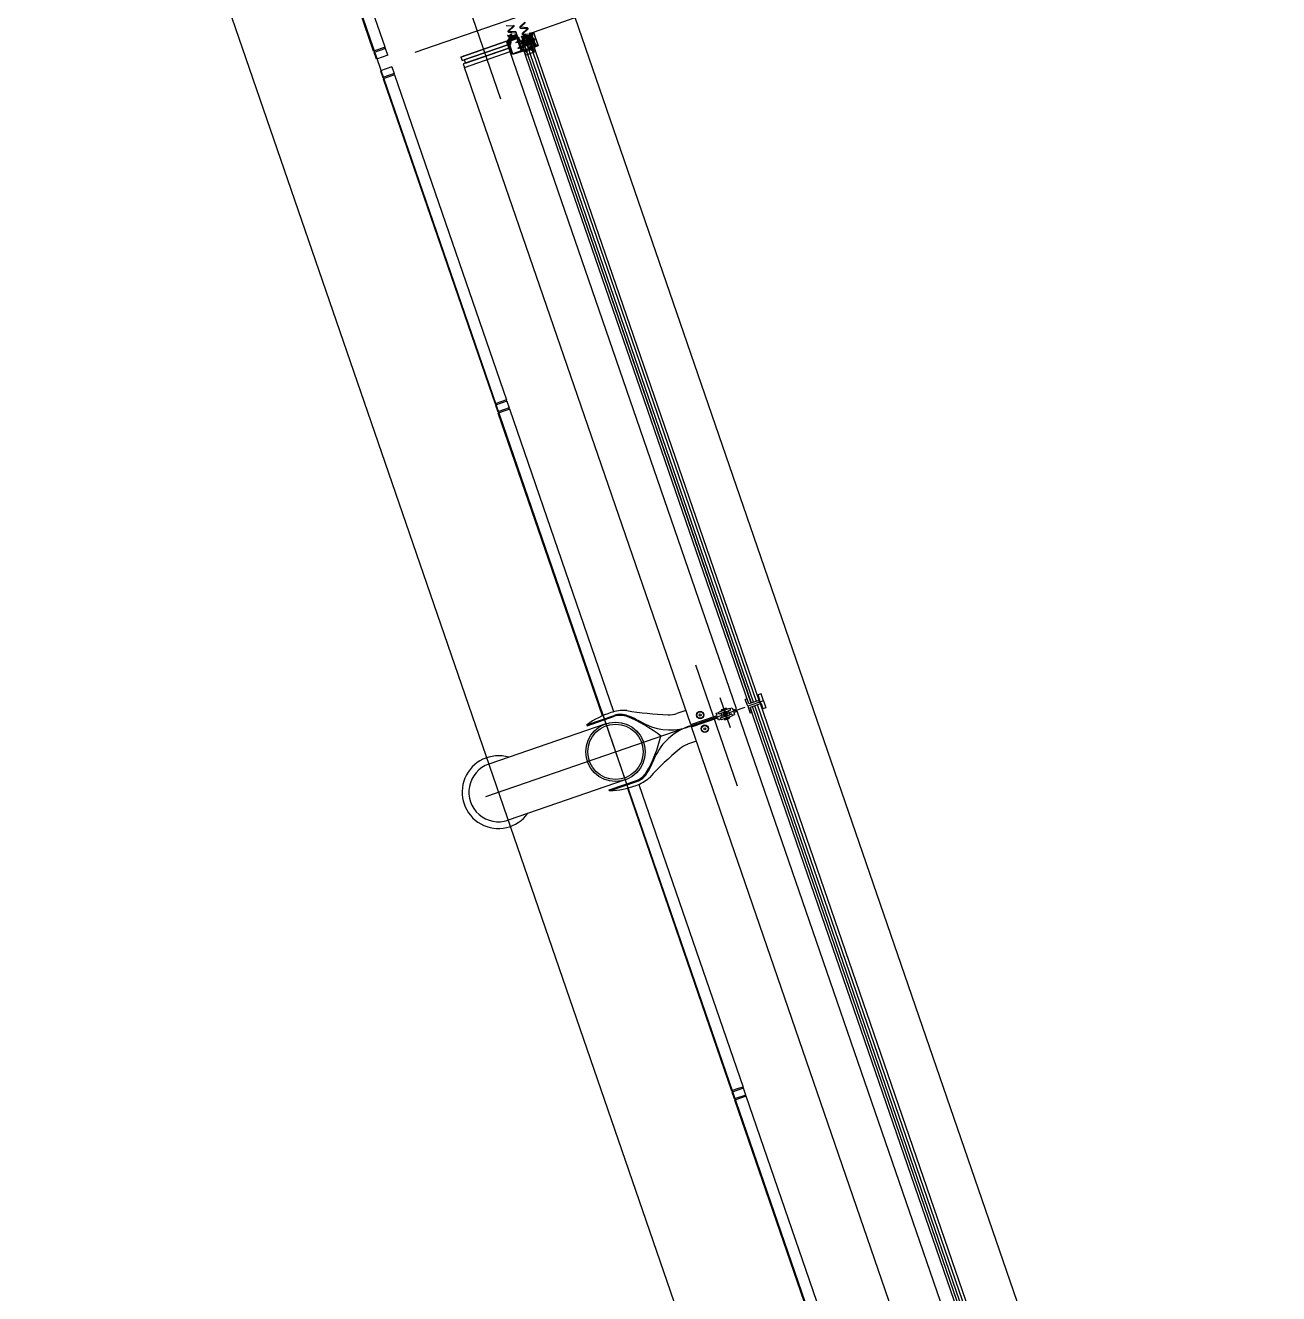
# Model space of a CAD drawing. Extents: x 809434 to 809707, y 818708 to 819364.
# Drawn here: x 809518.21 to 809523.38, y 819239.51 to 819244.74 of the extents above; entities that cross this region are included whole.
import ezdxf

# ---------------------------------------------------------------- set-up
doc = ezdxf.new("R2010")
doc.units = 0
for name, color, linetype in [('Default', 7, 'Continuous'), ('Level 2', 7, 'Continuous'), ('MAJ030__', 7, 'Continuous'), ('MAJ035__', 7, 'Continuous'), ('MAJ630__', 7, 'Continuous'), ('MAJ640__', 7, 'Continuous'), ('MAJ640__1', 7, 'Continuous'), ('MMH292_C', 7, 'Continuous'), ('MMH2941_', 7, 'Continuous'), ('MMH294_S', 7, 'Continuous')]:
    doc.layers.add(name, color=color, linetype=linetype)

# ---------------------------------------------------------------- blocks, each defined once
blk = doc.blocks.new('A$C53653C59_1')
at = {"layer": 'Default'}
for p, q in [((0.0101, 0.0085), (0.0128, 0.0128)), ((0.0101, 0.0059), (0.0101, 0.0084)), ((0.0128, 0.0011), (0.0102, 0.0058)), ((0.0114, 0.0082), (0.0131, 0.0108)), ((0.0114, 0.0082), (0.0114, 0.0061)), ((0.0131, 0.0031), (0.0114, 0.0061)), ((0.0129, 0.0128), (0.0129, 0.013)), ((0.0129, 0.0128), (0.0143, 0.0128)), ((0.0143, 0.0011), (0.0129, 0.0011)), ((0.0129, 0.0011), (0.0129, 0.001)), ((0.019, 0.0108), (0.0131, 0.0108)), ((0.0131, 0.0031), (0.019, 0.0031)), ((0.0144, 0.0127), (0.0144, 0.0122)), ((0.0144, 0.0017), (0.0144, 0.0012)), ((0.0145, 0.0121), (0.019, 0.0121)), ((0.019, 0.0018), (0.0145, 0.0018)), ((0.0179, 0.0071), (0.0179, 0.0081)), ((0.0179, 0.0058), (0.0179, 0.0067)), ((0.018, 0.0082), (0.019, 0.0082)), ((0.0203, 0.0071), (0.018, 0.007)), ((0.018, 0.0068), (0.0203, 0.0069)), ((0.019, 0.0057), (0.018, 0.0057)), ((0.0191, 0.0122), (0.0191, 0.0127)), ((0.0191, 0.0083), (0.0191, 0.0107)), ((0.0191, 0.0032), (0.0191, 0.0056)), ((0.0191, 0.0012), (0.0191, 0.0017)), ((0.0192, 0.0128), (0.0203, 0.0128)), ((0.0203, 0.0011), (0.0192, 0.0011)), ((0.0204, 0.0127), (0.0204, 0.0072)), ((0.0204, 0.0068), (0.0204, 0.0012))]:
    blk.add_line(p, q, dxfattribs=at)
for points in [[(0, 0), (0.001, 0.001), (0.0109, 0.001), (0.0081, 0.0059), (0.0081, 0.0085), (0.011, 0.013), (0.001, 0.013), (0, 0.014)], [(0.019, 0.0131), (0.019, 0.0121), (0.0144, 0.0121), (0.0144, 0.0131)], [(0.0191, 0.0008), (0.0191, 0.0018), (0.0144, 0.0018), (0.0144, 0.0008)]]:
    blk.add_lwpolyline(points, close=True, dxfattribs=at)
for centre, start, end in [((0.0102, 0.0084), 135.0442, 180.0442), ((0.0102, 0.0059), 180.0442, 225.0442), ((0.0129, 0.0127), 90.0442, 135.0442), ((0.0129, 0.0012), 225.0442, 270.0442), ((0.0143, 0.0127), 0.0442, 90.0442), ((0.0143, 0.0012), 270.0442, 0.0442), ((0.0145, 0.0122), 180.0442, 270.0442), ((0.0145, 0.0017), 90.0442, 180.0442), ((0.018, 0.0081), 90.0442, 180.0442), ((0.018, 0.0071), 180.0442, 270.0442), ((0.018, 0.0067), 90.0442, 180.0442), ((0.018, 0.0058), 180.0442, 270.0442), ((0.019, 0.0122), 270.0442, 0.0442), ((0.019, 0.0107), 0.0442, 90.0442), ((0.019, 0.0083), 270.0442, 0.0442), ((0.019, 0.0056), 0.0442, 90.0442), ((0.019, 0.0032), 270.0442, 0.0442), ((0.019, 0.0017), 0.0442, 90.0442), ((0.0192, 0.0127), 90.0442, 180.0442), ((0.0192, 0.0012), 180.0442, 270.0442), ((0.0203, 0.0127), 0.0442, 90.0442), ((0.0203, 0.0072), 270.0442, 0.0442), ((0.0203, 0.0068), 0.0442, 90.0442), ((0.0203, 0.0012), 270.0442, 0.0442)]:
    blk.add_arc(centre, 0.0001, start, end, dxfattribs=at)
blk = doc.blocks.new('M06MR19')
at = {"layer": 'Default'}
for p, q in [((-0.0092, 0), (0.024, 0)), ((0, 0.0025), (0.019, 0.0025)), ((0.0185, -0.003), (0.0185, 0.003)), ((0, -0.0025), (0.019, -0.0025))]:
    blk.add_line(p, q, dxfattribs=at)
for points in [[(-0.0042, 0.0008), (-0.0022, 0.0008), (-0.0022, -0.0007), (-0.0042, -0.0007)], [(-0.002, 0.006), (0, 0.006), (0, -0.006), (-0.002, -0.006)], [(0, -0.003), (0.0185, -0.003), (0.019, -0.0025), (0.019, 0.0025), (0.0185, 0.003), (0, 0.003)]]:
    blk.add_lwpolyline(points, dxfattribs=at)
for centre, radius, start, end in [((0.0078, 0), 0.012, 152.9643, 207.0357), ((-0.002, 0.005), 0.001, 90, 152.9643), ((-0.002, -0.005), 0.001, 207.0357, 270)]:
    blk.add_arc(centre, radius, start, end, dxfattribs=at)
blk = doc.blocks.new('N10TC16')
at = {"layer": 'Default'}
for p, q in [((-0.005, 0), (0.021, 0)), ((0.0035, 0.0025), (0.0043, -0.0025)), ((0.0055, 0.0025), (0.0063, -0.0025)), ((0.0075, 0.0025), (0.0083, -0.0025)), ((0.0095, 0.0025), (0.0103, -0.0025)), ((0.0115, 0.0025), (0.0123, -0.0025)), ((0.0135, 0.0025), (0.0143, -0.0025))]:
    blk.add_line(p, q, dxfattribs=at)
blk.add_lwpolyline([(0.003, 0.0017), (0, 0.0049), (0, -0.0049), (0.003, -0.0017)], close=True, dxfattribs=at)
for points in [[(0, 0.0008), (0.0014, 0.0008), (0.0014, -0.0008), (0, -0.0008)], [(0.003, -0.0017), (0.0138, -0.0017), (0.016, 0), (0.0138, 0.0017), (0.003, 0.0017)]]:
    blk.add_lwpolyline(points, dxfattribs=at)
blk = doc.blocks.new('M06MC_P')
at = {"layer": 'Default'}
for p, q in [((-0.011, 0), (0.011, 0)), ((0, -0.011), (0, 0.011))]:
    blk.add_line(p, q, dxfattribs=at)
for points in [[(-0.00375, 0.00025), (-0.00375, -0.00025)], [(-0.00125, 0.00075), (-0.00325, 0.00075)], [(-0.00075, 0.00325), (-0.00075, 0.00125)], [(0.00025, 0.00375), (-0.00025, 0.00375)], [(0.00075, 0.00125), (0.00075, 0.00325)], [(0.00325, 0.00075), (0.00125, 0.00075)], [(0.00375, -0.00025), (0.00375, 0.00025)], [(-0.00325, -0.00075), (-0.00125, -0.00075)], [(-0.00075, -0.00125), (-0.00075, -0.00325)], [(-0.00025, -0.00375), (0.00025, -0.00375)], [(0.00075, -0.00325), (0.00075, -0.00125)], [(0.00125, -0.00075), (0.00325, -0.00075)]]:
    blk.add_lwpolyline(points, dxfattribs=at)
blk.add_circle((0, 0), 0.006, dxfattribs=at)
for centre, start, end in [((-0.00325, 0.00025), 90, 180), ((-0.00125, 0.00125), 270, 0), ((-0.00025, 0.00325), 90, 180), ((0.00025, 0.00325), 0, 90), ((0.00125, 0.00125), 180, 270), ((0.00325, 0.00025), 360, 90), ((-0.00325, -0.00025), 180, 270), ((-0.00125, -0.00125), 0, 90), ((-0.00025, -0.00325), 180, 270), ((0.00025, -0.00325), 270, 0), ((0.00125, -0.00125), 90, 180), ((0.00325, -0.00025), 270, 0)]:
    blk.add_arc(centre, 0.0005, start, end, dxfattribs=at)
blk = doc.blocks.new('M06MC16')
at = {"layer": 'Default'}
for p, q in [((-0.005, 0), (0.021, 0)), ((0.003, 0.0025), (0.016, 0.0025)), ((0.0155, -0.003), (0.0155, 0.003)), ((0.003, -0.0025), (0.016, -0.0025))]:
    blk.add_line(p, q, dxfattribs=at)
blk.add_lwpolyline([(0, -0.006), (0.003, -0.003), (0.003, 0.003), (0, 0.006)], close=True, dxfattribs=at)
for points in [[(0, 0.00075), (0.002, 0.00075), (0.002, -0.00075), (0, -0.00075)], [(0.003, -0.003), (0.0155, -0.003), (0.016, -0.0025), (0.016, 0.0025), (0.0155, 0.003), (0.003, 0.003)]]:
    blk.add_lwpolyline(points, dxfattribs=at)
blk = doc.blocks.new('N12TH32')
at = {"layer": 'Default'}
for p, q in [((-0.0089, 0), (0.037, 0)), ((0, 0.0028), (0.001, -0.0028)), ((0.0021, 0.0028), (0.0031, -0.0028)), ((0.0042, 0.0028), (0.0052, -0.0028)), ((0.0063, 0.0028), (0.0073, -0.0028)), ((0.0084, 0.0028), (0.0094, -0.0028)), ((0.0105, 0.0028), (0.0115, -0.0028)), ((0.0126, 0.0028), (0.0136, -0.0028)), ((0.0147, 0.0028), (0.0157, -0.0028)), ((0.0168, 0.0028), (0.0178, -0.0028)), ((0.0189, 0.0028), (0.0199, -0.0028)), ((0.021, 0.0028), (0.022, -0.0028)), ((0.0231, 0.0028), (0.0241, -0.0028)), ((0.0252, 0.0028), (0.0262, -0.0028)), ((0.0273, 0.0028), (0.0283, -0.0028)), ((0.0294, 0.0028), (0.0303, -0.0023))]:
    blk.add_line(p, q, dxfattribs=at)
blk.add_lwpolyline([(-0.0039, 0.0034), (-0.0034, 0.004), (0, 0.004), (0, -0.004), (-0.0034, -0.004), (-0.0039, -0.0034)], close=True, dxfattribs=at)
for points in [[(-0.0034, 0), (0, 0), (-0.0034, 0)], [(0, -0.002), (0.0293, -0.002), (0.032, 0), (0.0293, 0.0021), (0, 0.0021)]]:
    blk.add_lwpolyline(points, dxfattribs=at)
for centre in [(-0.0002, 0.002), (-0.0002, -0.002)]:
    blk.add_arc(centre, 0.00372, 147.7958, 212.2042, dxfattribs=at)
blk = doc.blocks.new('A$C775818B6')
at = {"layer": 'Default'}
for points in [[(-0.0022, -0.0063), (-0.0022, -0.0018)], [(-0.0019, -0.0015), (-0.0014, -0.0015)], [(-0.0014, -0.0065), (-0.0019, -0.0065)], [(-0.0012, -0.0018), (-0.0012, -0.0025)], [(-0.0012, -0.0055), (-0.0012, -0.0063)], [(-0.0007, -0.003), (-0.0002, -0.003)], [(-0.0002, -0.005), (-0.0007, -0.005)], [(0.0003, -0.0025), (0.0003, -0.0005)], [(0.0003, -0.0075), (0.0003, -0.0055)], [(0.0008, 0), (0.0028, 0)], [(0.0028, -0.008), (0.0008, -0.008)], [(0.0013, -0.0015), (0.0013, -0.0065)], [(0.0023, -0.0065), (0.0023, -0.0015)], [(0.0033, -0.0005), (0.0033, -0.0075)]]:
    blk.add_lwpolyline(points, dxfattribs=at)
for centre, radius, start, end in [((-0.0019, -0.0018), 0.00025, 90.0056, 180.0056), ((-0.0019, -0.0063), 0.00025, 180.0056, 270.0056), ((-0.0014, -0.0018), 0.00025, 0.0056, 90.0056), ((-0.0014, -0.0063), 0.00025, 270.0056, 0.0056), ((-0.0007, -0.0025), 0.0005, 180.0056, 270.0056), ((-0.0007, -0.0055), 0.0005, 90.0056, 180.0056), ((-0.0002, -0.0025), 0.0005, 270.0056, 0.0056), ((-0.0002, -0.0055), 0.0005, 0.0056, 90.0056), ((0.0008, -0.0005), 0.0005, 90, 180.0056), ((0.0008, -0.0075), 0.0005, 180.0056, 270), ((0.0018, -0.0015), 0.0005, 0.0056, 180.0056), ((0.0018, -0.0065), 0.0005, 180.0056, 0.0056), ((0.0028, -0.0005), 0.0005, 0.0043, 90), ((0.0028, -0.0075), 0.0005, 270, 0.0043)]:
    blk.add_arc(centre, radius, start, end, dxfattribs=at)

msp = doc.modelspace()

# ---------------------------------------------------------------- linework, layer by layer
at = {"layer": 'Default'}
for points in [[(809520.2064, 819244.6848), (809520.2072, 819244.6824), (809520.22, 819244.6895), (809520.2208, 819244.6871)], [(809520.2973, 819244.6738), (809520.2623, 819244.6618), (809520.2636, 819244.658), (809520.2986, 819244.67)], [(809520.2965, 819244.6735), (809520.299, 819244.6664), (809520.2637, 819244.6622), (809520.2661, 819244.6552)], [(809520.28, 819244.6863), (809520.2808, 819244.684), (809520.2937, 819244.691), (809520.2945, 819244.6887)]]:
    msp.add_lwpolyline(points, close=True, dxfattribs=at)
msp.add_lwpolyline([(809520.2986, 819244.67), (809520.311, 819244.6341), (809520.276, 819244.622), (809520.2636, 819244.658)], dxfattribs=at)
at = {"layer": 'Level 2'}
msp.add_arc((809520.1631, 819241.579), 0.15, 73.5874, 324.4126, dxfattribs=at)
at = {"layer": 'MAJ030__'}
msp.add_line((809520.2934, 819244.7098), (809520.2964, 819244.7108), dxfattribs=at)
at = {"layer": 'MAJ630__'}
for p, q in [((809520.3083, 819244.7172), (809520.4806, 819244.7766)), ((809523.3847, 819236.3426), (809520.4806, 819244.7766)), ((809520.0078, 819244.6138), (809520.1969, 819244.6789)), ((809521.1972, 819241.943), (809520.2612, 819244.6614)), ((809521.2397, 819241.9576), (809520.3037, 819244.676)), ((809520.0362, 819244.6236), (809520.0173, 819244.617)), ((809520.9569, 819241.8576), (809520.0225, 819244.5712)), ((809521.248, 819241.9843), (809521.2358, 819241.9801)), ((809521.2578, 819241.9559), (809521.248, 819241.9843)), ((809521.1899, 819241.9643), (809521.1825, 819241.9617)), ((809521.1923, 819241.9334), (809521.1825, 819241.9617)), ((809521.1972, 819241.943), (809521.1899, 819241.9643)), ((809521.2578, 819241.9559), (809521.1923, 819241.9334)), ((809521.2578, 819241.9559), (809521.1923, 819241.9334)), ((809521.1923, 819241.9334), (809521.2021, 819241.905)), ((809521.2431, 819241.9588), (809521.1972, 819241.943)), ((809521.2479, 819241.9446), (809521.2021, 819241.9288)), ((809521.2431, 819241.9588), (809521.2358, 819241.9801)), ((809522.2164, 819239.1211), (809521.2447, 819241.9431)), ((809521.248, 819241.9446), (809521.2553, 819241.9233)), ((809521.2578, 819241.9559), (809521.2676, 819241.9276)), ((809522.1739, 819239.1064), (809521.2021, 819241.9288)), ((809521.2021, 819241.9288), (809521.2094, 819241.9075)), ((809521.2094, 819241.9075), (809521.2021, 819241.905)), ((809521.2676, 819241.9276), (809521.2553, 819241.9233)), ((809520.6067, 819241.861), (809520.1233, 819241.6946)), ((809522.9119, 819236.1798), (809520.9601, 819241.8481)), ((809520.6863, 819241.6299), (809520.2029, 819241.4634))]:
    msp.add_line(p, q, dxfattribs=at)
for points in [[(809520.2018, 819244.6647), (809520.1969, 819244.6789), (809520.0078, 819244.6138), (809520.0127, 819244.5996)], [(809520.2067, 819244.6505), (809520.2018, 819244.6647), (809520.0222, 819244.6029), (809520.0271, 819244.5887)], [(809520.2116, 819244.6364), (809520.2067, 819244.6505), (809520.0176, 819244.5854), (809520.0225, 819244.5712)]]:
    msp.add_lwpolyline(points, close=True, dxfattribs=at)
for points in [[(809520.5284, 819241.8572), (809520.5298, 819241.8532), (809520.6426, 819241.892)], [(809520.9365, 819241.9167), (809520.8997, 819241.904)], [(809520.9805, 819241.7891), (809520.9437, 819241.7764)], [(809520.6223, 819241.5847), (809520.6209, 819241.5887), (809520.7337, 819241.6275)]]:
    msp.add_lwpolyline(points, dxfattribs=at)
for radius in [0.1223, 0.1143]:
    msp.add_circle((809520.6465, 819241.7454), radius, dxfattribs=at)
for centre, radius, start, end in [((809520.7285, 819241.5832), 0.3393, 107.2939, 126.1393), ((809520.683, 819241.7439), 0.1724, 87.6039, 108.7249), ((809520.667, 819241.8211), 0.075, 68.0376, 109), ((809520.6894, 819241.8961), 0.02, 80.5742, 87.6039), ((809520.9121, 819243.238), 1.3402, 260.5742, 267.9216), ((809520.4846, 819241.3687), 0.5628, 51.6321, 68.0376), ((809520.8672, 819241.9986), 0.1, 267.9216, 289), ((809520.287, 819241.9426), 0.5628, 329.9624, 346.3679), ((809520.9762, 819241.6818), 0.1, 109, 130.0784), ((809521.7747, 819240.7329), 1.3402, 130.0784, 137.4258), ((809520.1631, 819241.579), 0.1223, 108.9976, 289.0023), ((809520.6743, 819241.7692), 0.1724, 289.2751, 310.3961), ((809520.7093, 819241.6984), 0.075, 289, 329.9624), ((809520.7731, 819241.6531), 0.02, 310.3961, 317.4258), ((809520.6112, 819241.9238), 0.3393, 271.8607, 290.7061)]:
    msp.add_arc(centre, radius, start, end, dxfattribs=at)
at = {"layer": 'MAJ640__'}
for p, q in [((809521.146, 819241.9227), (809520.1969, 819244.6789)), ((809521.2066, 819241.9463), (809520.2706, 819244.6646)), ((809521.2074, 819241.9465), (809520.2714, 819244.6649)), ((809521.2168, 819241.9498), (809520.2808, 819244.6681)), ((809521.2282, 819241.9537), (809520.2922, 819244.672)), ((809522.1833, 819239.1097), (809521.2115, 819241.9321)), ((809522.1841, 819239.1099), (809521.2122, 819241.9323)), ((809522.1935, 819239.1132), (809521.2217, 819241.9356)), ((809522.2049, 819239.1171), (809521.233, 819241.9395)), ((809520.9569, 819241.8576), (809521.0656, 819241.895)), ((809520.9601, 819241.8481), (809521.0689, 819241.8856)), ((809521.0623, 819241.9045), (809521.0727, 819241.9081)), ((809521.0656, 819241.895), (809521.0623, 819241.9045)), ((809521.0721, 819241.8761), (809521.0689, 819241.8856)), ((809521.0825, 819241.8797), (809521.0721, 819241.8761)), ((809521.117, 819241.9246), (809521.073, 819241.9095)), ((809521.0744, 819241.902), (809521.082, 819241.9047)), ((809521.0877, 819241.8881), (809521.0801, 819241.8855)), ((809521.0821, 819241.9047), (809521.1129, 819241.9153)), ((809521.0828, 819241.9171), (809521.1046, 819241.9246)), ((809521.0835, 819241.9184), (809521.0828, 819241.9171)), ((809521.0828, 819241.9171), (809521.0838, 819241.9143)), ((809521.1033, 819241.9252), (809521.0835, 819241.9184)), ((809521.0838, 819241.9143), (809521.1056, 819241.9218)), ((809521.0862, 819241.9151), (809521.0859, 819241.9144)), ((809521.086, 819241.914), (809521.0859, 819241.9144)), ((809521.0878, 819241.8882), (809521.1186, 819241.8988)), ((809521.1168, 819241.8891), (809521.095, 819241.8817)), ((809521.095, 819241.8817), (809521.096, 819241.8788)), ((809521.1178, 819241.8863), (809521.096, 819241.8788)), ((809521.0973, 819241.8782), (809521.096, 819241.8788)), ((809521.0969, 819241.8823), (809521.0966, 819241.8832)), ((809521.0973, 819241.8782), (809521.1171, 819241.885)), ((809521.1032, 819241.9209), (809521.1038, 819241.9206)), ((809521.1033, 819241.9252), (809521.1046, 819241.9246)), ((809521.104, 819241.9202), (809521.1038, 819241.9206)), ((809521.1046, 819241.9246), (809521.1056, 819241.9218)), ((809521.1205, 819241.9179), (809521.1129, 819241.9153)), ((809521.1149, 819241.8885), (809521.1146, 819241.8894)), ((809521.1168, 819241.8891), (809521.1178, 819241.8863)), ((809521.1171, 819241.885), (809521.1178, 819241.8863)), ((809521.1181, 819241.9237), (809521.1285, 819241.9273)), ((809521.1279, 819241.8953), (809521.1383, 819241.8989)), ((809521.1285, 819241.9273), (809521.1318, 819241.9178)), ((809521.1318, 819241.9178), (809521.146, 819241.9227)), ((809521.135, 819241.9084), (809521.1492, 819241.9133)), ((809521.135, 819241.9084), (809521.1383, 819241.8989)), ((809523.101, 819236.2449), (809521.1492, 819241.9133))]:
    msp.add_line(p, q, dxfattribs=at)
for points in [[(809520.5284, 819241.8572), (809520.6412, 819241.896)], [(809521.0836, 819241.8788), (809521.1276, 819241.8939)], [(809520.6223, 819241.5847), (809520.7351, 819241.6235)]]:
    msp.add_lwpolyline(points, dxfattribs=at)
for centre, radius in [((809520.996, 819241.8975), 0.0155), ((809520.996, 819241.8975), 0.0135), ((809520.996, 819241.8975), 0.0042), ((809521.1003, 819241.9017), 0.006), ((809521.0155, 819241.8408), 0.0155), ((809521.0155, 819241.8408), 0.0135), ((809521.0155, 819241.8408), 0.0042)]:
    msp.add_circle(centre, radius, dxfattribs=at)
for centre, radius, start, end in [((809520.667, 819241.8211), 0.0792, 68.0376, 109), ((809520.4846, 819241.3687), 0.567, 59.8959, 68.0376), ((809521.1003, 819241.9017), 0.0095, 146.6949, 251.3051), ((809521.1003, 819241.9017), 0.0109, 101.1265, 116.8735), ((809521.1003, 819241.9017), 0.0109, 281.1265, 296.8735), ((809521.1003, 819241.9017), 0.0095, 325.1826, 72.8174), ((809520.779, 819241.8766), 0.02, 239.8959, 251.3246), ((809520.8709, 819242.0663), 0.2307, 244.7688, 292.3227), ((809521.0209, 819241.6308), 0.2307, 105.6773, 153.2312), ((809521.0209, 819241.6308), 0.2307, 105.6773, 112.3227), ((809520.8709, 819242.0663), 0.2307, 285.6773, 292.3227), ((809520.287, 819241.9426), 0.567, 329.9624, 338.1041), ((809520.8317, 819241.7237), 0.02, 146.6754, 158.1041), ((809520.7093, 819241.6984), 0.0792, 289, 329.9624)]:
    msp.add_arc(centre, radius, start, end, dxfattribs=at)
for points, degree in [([(809521.0727, 819241.9088), (809521.0727, 819241.9088), (809521.0727, 819241.9089), (809521.0728, 819241.909), (809521.0728, 819241.909), (809521.0728, 819241.9091), (809521.0728, 819241.9091), (809521.0728, 819241.9092), (809521.0728, 819241.9092), (809521.0728, 819241.9093), (809521.0729, 819241.9093), (809521.0729, 819241.9094), (809521.0729, 819241.9094), (809521.073, 819241.9095), (809521.073, 819241.9095), (809521.073, 819241.9095)], 3), ([(809521.0736, 819241.9026), (809521.0735, 819241.9029), (809521.0734, 819241.9033), (809521.0732, 819241.9041), (809521.0731, 819241.9047), (809521.0729, 819241.9058), (809521.0728, 819241.9064), (809521.0728, 819241.9075), (809521.0727, 819241.9082), (809521.0727, 819241.9088)], 3), ([(809521.0736, 819241.9026), (809521.0736, 819241.9026), (809521.0736, 819241.9026), (809521.0736, 819241.9025), (809521.0736, 819241.9025), (809521.0736, 819241.9024), (809521.0736, 819241.9024), (809521.0736, 819241.9024)], 3), ([(809521.0744, 819241.902), (809521.0744, 819241.902), (809521.0744, 819241.902), (809521.0744, 819241.902), (809521.0743, 819241.902), (809521.0742, 819241.902), (809521.0742, 819241.902), (809521.0741, 819241.902), (809521.074, 819241.902), (809521.0739, 819241.9021), (809521.0738, 819241.9022), (809521.0737, 819241.9023), (809521.0737, 819241.9023), (809521.0736, 819241.9024)], 3), ([(809521.0797, 819241.8847), (809521.0797, 819241.8848), (809521.0797, 819241.8848), (809521.0797, 819241.8849), (809521.0797, 819241.885), (809521.0797, 819241.8851), (809521.0797, 819241.8852), (809521.0798, 819241.8853), (809521.0799, 819241.8854), (809521.08, 819241.8854), (809521.08, 819241.8855), (809521.0801, 819241.8855), (809521.0801, 819241.8855), (809521.0801, 819241.8855)], 3), ([(809521.0797, 819241.8847), (809521.0797, 819241.8847), (809521.0797, 819241.8847), (809521.0797, 819241.8847), (809521.0798, 819241.8846), (809521.0798, 819241.8846), (809521.0798, 819241.8846), (809521.0798, 819241.8845)], 3), ([(809521.0829, 819241.8792), (809521.0826, 819241.8796), (809521.0822, 819241.8801), (809521.0815, 819241.8811), (809521.0812, 819241.8816), (809521.0807, 819241.8826), (809521.0804, 819241.8831), (809521.0801, 819241.8839), (809521.0799, 819241.8842), (809521.0798, 819241.8845)], 3), ([(809521.082, 819241.9047), (809521.082, 819241.9046), (809521.082, 819241.9046), (809521.0821, 819241.9045), (809521.0821, 819241.9043), (809521.0822, 819241.9037), (809521.0823, 819241.9033), (809521.0825, 819241.9021), (809521.0826, 819241.901), (809521.0831, 819241.8988), (809521.0834, 819241.8976), (809521.0841, 819241.8953), (809521.0846, 819241.8942), (809521.0856, 819241.8921), (809521.0861, 819241.8911), (809521.0868, 819241.8898), (809521.0871, 819241.8894), (809521.0875, 819241.8887), (809521.0876, 819241.8885), (809521.0877, 819241.8882), (809521.0877, 819241.8882), (809521.0877, 819241.8881)], 3), ([(809521.082, 819241.9047), (809521.082, 819241.9047), (809521.0821, 819241.9047), (809521.0821, 819241.9047)], 2), ([(809521.0836, 819241.8788), (809521.0836, 819241.8788), (809521.0835, 819241.8788), (809521.0835, 819241.8788), (809521.0834, 819241.8788), (809521.0833, 819241.8788), (809521.0833, 819241.8788), (809521.0833, 819241.8789), (809521.0832, 819241.8789), (809521.0832, 819241.8789), (809521.0831, 819241.8789), (809521.0831, 819241.879), (809521.0831, 819241.879), (809521.083, 819241.8791), (809521.083, 819241.8791), (809521.0829, 819241.8792)], 3), ([(809521.0878, 819241.8882), (809521.0878, 819241.8881), (809521.0877, 819241.8881), (809521.0877, 819241.8881)], 2), ([(809521.0878, 819241.8882), (809521.0878, 819241.8881), (809521.0877, 819241.8881), (809521.0877, 819241.8881)], 2), ([(809521.0932, 819241.9082), (809521.0932, 819241.9082), (809521.0932, 819241.9082), (809521.0931, 819241.9081), (809521.0931, 819241.908), (809521.0929, 819241.9078), (809521.0928, 819241.9076), (809521.0926, 819241.9073), (809521.0925, 819241.9071), (809521.0924, 819241.9069)], 3), ([(809521.0954, 819241.9115), (809521.0942, 819241.9097), (809521.0932, 819241.9082)], 2), ([(809521.0973, 819241.8927), (809521.0974, 819241.8926), (809521.0977, 819241.8926), (809521.0981, 819241.8924), (809521.0983, 819241.8924), (809521.0985, 819241.8923), (809521.0986, 819241.8922), (809521.0987, 819241.8922), (809521.0987, 819241.8922), (809521.0987, 819241.8922)], 3), ([(809521.1019, 819241.9112), (809521.1001, 819241.9118), (809521.0982, 819241.9124)], 2), ([(809521.0987, 819241.8922), (809521.1005, 819241.8916), (809521.1024, 819241.891)], 2), ([(809521.1033, 819241.9107), (809521.1032, 819241.9108), (809521.103, 819241.9108), (809521.1025, 819241.911), (809521.1023, 819241.911), (809521.1021, 819241.9111), (809521.102, 819241.9112), (809521.1019, 819241.9112), (809521.1019, 819241.9112), (809521.1019, 819241.9112)], 3), ([(809521.1053, 819241.8919), (809521.1064, 819241.8937), (809521.1074, 819241.8952)], 2), ([(809521.1074, 819241.8952), (809521.1074, 819241.8952), (809521.1074, 819241.8952), (809521.1075, 819241.8953), (809521.1075, 819241.8954), (809521.1077, 819241.8956), (809521.1078, 819241.8958), (809521.108, 819241.8961), (809521.1081, 819241.8963), (809521.1082, 819241.8965)], 3), ([(809521.1186, 819241.8988), (809521.1186, 819241.8988), (809521.1186, 819241.8988), (809521.1185, 819241.8989), (809521.1185, 819241.8991), (809521.1184, 819241.8997), (809521.1183, 819241.9001), (809521.1181, 819241.9014), (809521.118, 819241.9024), (809521.1175, 819241.9046), (809521.1172, 819241.9058), (809521.1165, 819241.9081), (809521.116, 819241.9093), (809521.115, 819241.9113), (809521.1145, 819241.9123), (809521.1138, 819241.9136), (809521.1135, 819241.9141), (809521.1132, 819241.9147), (809521.113, 819241.9149), (809521.113, 819241.9152), (809521.1129, 819241.9153), (809521.1129, 819241.9153)], 3), ([(809521.117, 819241.9246), (809521.117, 819241.9247), (809521.1171, 819241.9247), (809521.1171, 819241.9246), (809521.1172, 819241.9246), (809521.1173, 819241.9246), (809521.1173, 819241.9246), (809521.1174, 819241.9245), (809521.1174, 819241.9245), (809521.1174, 819241.9245), (809521.1175, 819241.9245), (809521.1175, 819241.9244), (809521.1176, 819241.9244), (809521.1176, 819241.9243), (809521.1177, 819241.9243), (809521.1177, 819241.9242)], 3), ([(809521.1177, 819241.9242), (809521.1181, 819241.9238), (809521.1184, 819241.9233), (809521.1191, 819241.9223), (809521.1194, 819241.9218), (809521.1199, 819241.9208), (809521.1202, 819241.9203), (809521.1206, 819241.9195), (809521.1207, 819241.9192), (809521.1208, 819241.9189)], 3), ([(809521.1262, 819241.9014), (809521.1256, 819241.9011), (809521.1249, 819241.9009), (809521.1233, 819241.9004), (809521.1224, 819241.9001), (809521.1208, 819241.8995), (809521.1202, 819241.8993), (809521.1193, 819241.899), (809521.119, 819241.8989), (809521.1186, 819241.8988)], 3), ([(809521.1262, 819241.9014), (809521.1253, 819241.9011), (809521.1245, 819241.9008), (809521.1236, 819241.9005), (809521.1223, 819241.9), (809521.1211, 819241.8996), (809521.1198, 819241.8991), (809521.1194, 819241.899), (809521.119, 819241.8989), (809521.1186, 819241.8988)], 3), ([(809521.1209, 819241.9187), (809521.1209, 819241.9187), (809521.1209, 819241.9186), (809521.1209, 819241.9185), (809521.1209, 819241.9184), (809521.1209, 819241.9183), (809521.1209, 819241.9182), (809521.1208, 819241.9181), (809521.1207, 819241.918), (809521.1206, 819241.918), (809521.1206, 819241.9179), (809521.1205, 819241.9179), (809521.1205, 819241.9179), (809521.1205, 819241.9179)], 3), ([(809521.1209, 819241.9187), (809521.1209, 819241.9187), (809521.1209, 819241.9187), (809521.1209, 819241.9188), (809521.1209, 819241.9188), (809521.1208, 819241.9188), (809521.1208, 819241.9189), (809521.1208, 819241.9189)], 3), ([(809521.1262, 819241.9014), (809521.1262, 819241.9014), (809521.1262, 819241.9014), (809521.1263, 819241.9014), (809521.1263, 819241.9014), (809521.1264, 819241.9014), (809521.1264, 819241.9014), (809521.1265, 819241.9014), (809521.1266, 819241.9014), (809521.1267, 819241.9013), (809521.1268, 819241.9013), (809521.1269, 819241.9011), (809521.127, 819241.9011), (809521.127, 819241.901)], 3), ([(809521.127, 819241.9008), (809521.127, 819241.9008), (809521.127, 819241.9009), (809521.127, 819241.9009), (809521.127, 819241.9009), (809521.127, 819241.901), (809521.127, 819241.901), (809521.127, 819241.901)], 3), ([(809521.127, 819241.9008), (809521.1271, 819241.9005), (809521.1272, 819241.9001), (809521.1274, 819241.8993), (809521.1275, 819241.8987), (809521.1277, 819241.8976), (809521.1278, 819241.897), (809521.1279, 819241.8959), (809521.1279, 819241.8953), (809521.1279, 819241.8946)], 3), ([(809521.1279, 819241.8946), (809521.1279, 819241.8946), (809521.1279, 819241.8945), (809521.1279, 819241.8944), (809521.1278, 819241.8944), (809521.1278, 819241.8943), (809521.1278, 819241.8943), (809521.1278, 819241.8942), (809521.1278, 819241.8942), (809521.1278, 819241.8941), (809521.1277, 819241.8941), (809521.1277, 819241.894), (809521.1277, 819241.894), (809521.1276, 819241.8939), (809521.1276, 819241.8939), (809521.1276, 819241.8939)], 3)]:
    msp.add_open_spline(points, degree=degree, dxfattribs=at)
at = {"layer": 'MAJ640__1'}
for p, q in [((809518.6931, 819247.4186), (809520.6465, 819241.7454)), ((809518.2097, 819247.2521), (809522.3162, 819235.3259)), ((809520.1732, 819244.4406), (809520.0015, 819244.9392)), ((809519.8195, 819244.6335), (809520.3594, 819244.8195)), ((809521.1499, 819241.6041), (809520.9782, 819242.1027)), ((809520.1105, 819241.5609), (809521.1825, 819241.93)), ((809521.0767, 819241.9704), (809521.1194, 819241.8461)), ((809521.2397, 819241.9576), (809521.2446, 819241.9435)), ((809520.587, 819241.9184), (809520.7043, 819241.5775)), ((809520.6465, 819241.7454), (809522.5999, 819236.0723))]:
    msp.add_line(p, q, dxfattribs=at)
msp.add_circle((809521.2422, 819241.9506), 0.003, dxfattribs=at)
at = {"layer": 'MMH292_C'}
for points in [[(809520.2341, 819244.7059), (809520.2232, 819244.7021)], [(809520.2343, 819244.7065), (809520.2344, 819244.7064)], [(809520.236, 819244.7075), (809520.2346, 819244.707)], [(809520.2373, 819244.7049), (809520.2365, 819244.7072)], [(809520.3013, 819244.7126), (809520.2999, 819244.7133), (809520.2983, 819244.7128), (809520.2984, 819244.7125), (809520.2961, 819244.7117), (809520.2957, 819244.7129), (809520.3083, 819244.7172), (809520.3278, 819244.6605), (809520.3153, 819244.6562), (809520.3148, 819244.6574), (809520.3171, 819244.6582), (809520.3172, 819244.6579), (809520.3188, 819244.6584), (809520.3195, 819244.6599)], [(809520.2978, 819244.7067), (809520.2962, 819244.7115), (809520.2984, 819244.7122), (809520.2989, 819244.7107), (809520.3017, 819244.7117), (809520.3026, 819244.7134)], [(809520.2979, 819244.7067), (809520.2979, 819244.7067)], [(809520.2986, 819244.7067), (809520.2982, 819244.7066)], [(809520.2986, 819244.7078), (809520.2988, 819244.7071)], [(809520.2993, 819244.7086), (809520.2989, 819244.7084)], [(809520.3016, 819244.7035), (809520.3, 819244.7083)], [(809520.3017, 819244.7095), (809520.3041, 819244.7023)], [(809520.3069, 819244.7118), (809520.302, 819244.7101)], [(809520.3027, 819244.7135), (809520.3024, 819244.7129)], [(809520.3034, 819244.7139), (809520.3068, 819244.7133)], [(809520.3049, 819244.7137), (809520.3036, 819244.7139)], [(809520.3077, 819244.716), (809520.3065, 819244.7156), (809520.3058, 819244.7141)], [(809520.3239, 819244.6615), (809520.3254, 819244.6607), (809520.3266, 819244.6611), (809520.3077, 819244.716)], [(809520.2006, 819244.6832), (809520.2016, 819244.6805), (809520.2046, 819244.6815), (809520.2044, 819244.6819)], [(809520.2008, 819244.7017), (809520.2009, 819244.7015)], [(809520.223, 819244.7021), (809520.202, 819244.7032)], [(809520.2079, 819244.7006), (809520.2192, 819244.7)], [(809520.2197, 819244.6952), (809520.222, 819244.6888)], [(809520.2219, 819244.6959), (809520.2219, 819244.6959)], [(809520.2224, 819244.6885), (809520.2239, 819244.689)], [(809520.2241, 819244.6895), (809520.2238, 819244.6904)], [(809520.2239, 819244.6999), (809520.237, 819244.7045)], [(809520.2241, 819244.6908), (809520.2377, 819244.6955)], [(809520.2391, 819244.6984), (809520.2259, 819244.6939)], [(809520.2382, 819244.6953), (809520.2385, 819244.6944)], [(809520.239, 819244.6942), (809520.2404, 819244.6947)], [(809520.2406, 819244.6952), (809520.2396, 819244.6982)], [(809520.2668, 819244.6395), (809520.2611, 819244.6375), (809520.2416, 819244.6943), (809520.2473, 819244.6962), (809520.248, 819244.6941)], [(809520.2455, 819244.6938), (809520.2469, 819244.6895)], [(809520.2462, 819244.6946), (809520.2458, 819244.6944)], [(809520.247, 819244.6938), (809520.2469, 819244.6942)], [(809520.2478, 819244.6938), (809520.2474, 819244.6936)], [(809520.2476, 819244.6892), (809520.248, 819244.6894)], [(809520.2483, 819244.69), (809520.2482, 819244.6905)], [(809520.2483, 819244.6908), (809520.2488, 819244.6909)], [(809520.2491, 819244.6908), (809520.2546, 819244.675), (809520.301, 819244.6909), (809520.3016, 819244.689), (809520.301, 819244.6878), (809520.3039, 819244.6793), (809520.3052, 819244.6786), (809520.3058, 819244.6767), (809520.2595, 819244.6608), (809520.2649, 819244.6449)], [(809520.2566, 819244.6787), (809520.2575, 819244.676), (809520.2605, 819244.677), (809520.2604, 819244.6774)], [(809520.2568, 819244.6972), (809520.2569, 819244.697)], [(809520.279, 819244.6975), (809520.2579, 819244.6987)], [(809520.2638, 819244.6961), (809520.2751, 819244.6955)], [(809520.2757, 819244.6906), (809520.2779, 819244.6842)], [(809520.2779, 819244.6913), (809520.2779, 819244.6914)], [(809520.2784, 819244.684), (809520.2798, 819244.6845)], [(809520.2901, 819244.7013), (809520.2792, 819244.6976)], [(809520.2798, 819244.6954), (809520.293, 819244.6999)], [(809520.2801, 819244.685), (809520.2798, 819244.6858)], [(809520.28, 819244.6863), (809520.2937, 819244.691)], [(809520.2951, 819244.6939), (809520.2819, 819244.6894)], [(809520.2903, 819244.7019), (809520.2903, 819244.7018)], [(809520.292, 819244.7029), (809520.2905, 819244.7024)], [(809520.2932, 819244.7004), (809520.2925, 819244.7027)], [(809520.2941, 819244.6908), (809520.2944, 819244.6899)], [(809520.2949, 819244.6897), (809520.2964, 819244.6902)], [(809520.2966, 819244.6907), (809520.2956, 819244.6937)], [(809520.3029, 819244.6921), (809520.299, 819244.7034)], [(809520.2991, 819244.7037), (809520.2996, 819244.7039)], [(809520.2999, 819244.7038), (809520.3002, 819244.703)], [(809520.3008, 819244.7027), (809520.3013, 819244.7029)], [(809520.3075, 819244.6773), (809520.3058, 819244.6767), (809520.3052, 819244.6786), (809520.3039, 819244.6793), (809520.301, 819244.6878), (809520.3016, 819244.689), (809520.301, 819244.6909), (809520.3026, 819244.6915)], [(809520.3024, 819244.7006), (809520.313, 819244.67)], [(809520.3038, 819244.7017), (809520.3027, 819244.7013)], [(809520.312, 819244.6657), (809520.3081, 819244.677)], [(809520.3128, 819244.6657), (809520.3123, 819244.6655)], [(809520.3127, 819244.6667), (809520.3129, 819244.666)], [(809520.3135, 819244.6675), (809520.313, 819244.6673)], [(809520.321, 819244.66), (809520.3192, 819244.6608), (809520.3164, 819244.6599), (809520.317, 819244.6584), (809520.3148, 819244.6576), (809520.3131, 819244.6624), (809520.3131, 819244.6624)], [(809520.3133, 819244.6627), (809520.3138, 819244.6628)], [(809520.3136, 819244.6697), (809520.3147, 819244.67)], [(809520.3157, 819244.6625), (809520.3141, 819244.6672)], [(809520.3141, 819244.6627), (809520.3143, 819244.662)], [(809520.315, 819244.6617), (809520.3154, 819244.6618)], [(809520.3154, 819244.6697), (809520.3178, 819244.6626)], [(809520.3185, 819244.6623), (809520.3234, 819244.664)], [(809520.3205, 819244.6603), (809520.3211, 819244.66)], [(809520.3242, 819244.6627), (809520.3219, 819244.6602)], [(809520.3221, 819244.6602), (809520.323, 819244.6613)], [(809520.2624, 819244.6446), (809520.2639, 819244.6403)], [(809520.2632, 819244.6454), (809520.2627, 819244.6452)], [(809520.264, 819244.6446), (809520.2638, 819244.6451)], [(809520.2648, 819244.6446), (809520.2643, 819244.6445)], [(809520.2645, 819244.64), (809520.265, 819244.6402)], [(809520.2653, 819244.6408), (809520.2651, 819244.6413)], [(809520.2653, 819244.6416), (809520.2657, 819244.6418)], [(809520.2661, 819244.6416), (809520.2668, 819244.6395)]]:
    msp.add_lwpolyline(points, dxfattribs=at)
for points in [[(809520.2611, 819244.6375), (809520.2212, 819244.6238), (809520.2016, 819244.6805), (809520.2416, 819244.6943)], [(809520.2573, 819244.6394), (809520.223, 819244.6276), (809520.2055, 819244.6787), (809520.2397, 819244.6905)], [(809520.2992, 819244.6798), (809520.2578, 819244.6655), (809520.2562, 819244.6702), (809520.2976, 819244.6845)]]:
    msp.add_lwpolyline(points, close=True, dxfattribs=at)
for centre, radius, start, end in [((809520.234, 819244.7062), 0.000381, 289, 19), ((809520.2347, 819244.7066), 0.000381, 109, 199), ((809520.2361, 819244.7071), 0.000381, 19, 109), ((809520.2369, 819244.7048), 0.000381, 289, 19), ((809520.2981, 819244.7068), 0.00025, 199, 289), ((809520.299, 819244.7079), 0.0005, 109, 199), ((809520.2986, 819244.707), 0.00025, 289, 19), ((809520.2995, 819244.7081), 0.0005, 19, 109), ((809520.3017, 819244.7133), 0.0008, 244.0066, 334.0066), ((809520.3021, 819244.7096), 0.0005, 109.0066, 199.0063), ((809520.3033, 819244.7131), 0.0008, 80.9341, 154.0066), ((809520.3034, 819244.7131), 0.0008, 79.0066, 154.0066), ((809520.3051, 819244.7144), 0.0008, 259.0066, 334.0066), ((809520.3066, 819244.7126), 0.0008, 289.0066, 80.9341), ((809520.1975, 819244.6924), 0.00972, 289, 69.2439), ((809520.2019, 819244.7021), 0.00114, 86.9164, 199), ((809520.2052, 819244.6822), 0.000787, 127.0491, 199), ((809520.1975, 819244.6924), 0.012, 307.0491, 35.6022), ((809520.2078, 819244.6998), 0.000762, 86.9164, 215.6022), ((809520.2191, 819244.6992), 0.000762, 338.2846, 86.9164), ((809520.2249, 819244.6969), 0.00544, 158.2846, 199), ((809520.2249, 819244.6969), 0.00315, 109, 199), ((809520.2249, 819244.6969), 0.00315, 199, 289), ((809520.2223, 819244.6889), 0.000381, 199, 289), ((809520.223, 819244.7029), 0.000787, 270.9451, 289), ((809520.2242, 819244.6905), 0.000381, 109, 199), ((809520.2238, 819244.6894), 0.000381, 289, 19), ((809520.2378, 819244.6952), 0.000381, 19, 109), ((809520.2388, 819244.6946), 0.000381, 199, 289), ((809520.2392, 819244.6981), 0.000381, 19, 109), ((809520.2403, 819244.6951), 0.000381, 289, 19), ((809520.2459, 819244.6939), 0.0005, 109.0002, 199.0002), ((809520.2464, 819244.6941), 0.0005, 19.0002, 109.0002), ((809520.2474, 819244.6897), 0.0005, 199.0002, 289.0002), ((809520.2473, 819244.6939), 0.00025, 199.0002, 289.0002), ((809520.2478, 819244.694), 0.00025, 289.0002, 19.0002), ((809520.2479, 819244.6898), 0.0005, 289.0002, 19.0002), ((809520.2484, 819244.6905), 0.00025, 109.0002, 199.0002), ((809520.2489, 819244.6907), 0.00025, 19.0002, 109.0002), ((809520.2534, 819244.6879), 0.00972, 289, 69.2439), ((809520.2579, 819244.6975), 0.00114, 86.9164, 199), ((809520.2611, 819244.6777), 0.000787, 127.0491, 199), ((809520.2534, 819244.6879), 0.012, 307.0491, 35.6022), ((809520.2638, 819244.6953), 0.000762, 86.9164, 215.6022), ((809520.2751, 819244.6947), 0.000762, 338.2846, 86.9164), ((809520.2808, 819244.6924), 0.00544, 158.2846, 199), ((809520.2808, 819244.6924), 0.00315, 109, 199), ((809520.2809, 819244.6924), 0.00315, 199, 289), ((809520.2783, 819244.6844), 0.000381, 199, 289), ((809520.2789, 819244.6983), 0.000787, 270.9451, 289), ((809520.2801, 819244.686), 0.000381, 109, 199), ((809520.2797, 819244.6848), 0.000381, 289, 19), ((809520.29, 819244.7017), 0.000381, 289, 19), ((809520.2907, 819244.7021), 0.000381, 109, 199), ((809520.2921, 819244.7026), 0.000381, 19, 109), ((809520.2929, 819244.7003), 0.000381, 289, 19), ((809520.2938, 819244.6907), 0.000381, 19, 109), ((809520.2948, 819244.69), 0.000381, 199, 289), ((809520.2952, 819244.6936), 0.000381, 19, 109), ((809520.2962, 819244.6905), 0.000381, 289, 19), ((809520.2992, 819244.7035), 0.00025, 109, 198.3379), ((809520.2997, 819244.7037), 0.00025, 19, 109), ((809520.3007, 819244.7032), 0.0005, 199, 289), ((809520.3011, 819244.7034), 0.0005, 289, 19), ((809520.3029, 819244.7008), 0.0005, 109.0063, 199.0066), ((809520.3024, 819244.692), 0.0005, 289.0066, 19.0066), ((809520.3037, 819244.7021), 0.0005, 289.0063, 19.0063), ((809520.3076, 819244.6768), 0.0005, 19.0066, 109.0066), ((809520.3122, 819244.6658), 0.00025, 199.669, 289.0069), ((809520.3132, 819244.6669), 0.0005, 109.0069, 199.0069), ((809520.3127, 819244.6659), 0.00025, 289.0069, 19.0069), ((809520.3134, 819244.6701), 0.0005, 199.0066, 289.0069), ((809520.3134, 819244.6624), 0.00025, 109.0069, 199.0069), ((809520.3136, 819244.667), 0.0005, 19.0069, 109.0069), ((809520.3138, 819244.6626), 0.00025, 19.0069, 109.0069), ((809520.3148, 819244.6621), 0.0005, 199.0069, 289.0069), ((809520.3149, 819244.6696), 0.0005, 19.0069, 109.0069), ((809520.3153, 819244.6623), 0.0005, 289.0069, 19.0069), ((809520.3183, 819244.6627), 0.0005, 199.0069, 289.0066), ((809520.3202, 819244.6596), 0.0008, 64.0066, 154.0066), ((809520.3213, 819244.6607), 0.0008, 244.0066, 317.0791), ((809520.3214, 819244.6607), 0.0008, 244.0066, 319.0066), ((809520.3236, 819244.6607), 0.0008, 64.0066, 139.0066), ((809520.3236, 819244.6632), 0.0008, 317.0791, 109.0066), ((809520.2629, 819244.6448), 0.0005, 108.9998, 198.9998), ((809520.2633, 819244.6449), 0.0005, 18.9998, 108.9998), ((809520.2643, 819244.6405), 0.0005, 198.9998, 288.9998), ((809520.2642, 819244.6447), 0.00025, 198.9998, 288.9998), ((809520.2647, 819244.6449), 0.00025, 288.9998, 18.9998), ((809520.2648, 819244.6407), 0.0005, 288.9998, 18.9998), ((809520.2654, 819244.6414), 0.00025, 108.9998, 198.9998), ((809520.2658, 819244.6415), 0.00025, 18.9998, 108.9998)]:
    msp.add_arc(centre, radius, start, end, dxfattribs=at)
at = {"layer": 'MMH2941_'}
for p, q in [((809520.2723, 819244.7583), (809520.2517, 819244.7391)), ((809520.1954, 819244.7447), (809520.2234, 819244.7423)), ((809520.2536, 819244.7336), (809520.2817, 819244.7312)), ((809520.2546, 819244.7375), (809520.2752, 819244.7566)), ((809520.2829, 819244.7343), (809520.2549, 819244.7367)), ((809520.2819, 819244.7304), (809520.2613, 819244.7112)), ((809520.2632, 819244.7058), (809520.2913, 819244.7033)), ((809520.2642, 819244.7096), (809520.2848, 819244.7288)), ((809520.2925, 819244.7064), (809520.2645, 819244.7088)), ((809520.2809, 819244.6962), (809520.2792, 819244.6921)), ((809520.2792, 819244.6921), (809520.2827, 819244.6901)), ((809520.2821, 819244.6967), (809520.2809, 819244.6962)), ((809520.2827, 819244.695), (809520.2821, 819244.6967)), ((809520.2842, 819244.6955), (809520.2827, 819244.695)), ((809520.2827, 819244.6901), (809520.2842, 819244.6906)), ((809520.2837, 819244.692), (809520.2852, 819244.6925)), ((809520.2842, 819244.6906), (809520.2837, 819244.692)), ((809520.2849, 819244.6976), (809520.2842, 819244.6955)), ((809520.2861, 819244.698), (809520.2849, 819244.6976)), ((809520.2852, 819244.6925), (809520.2867, 819244.6915)), ((809520.2866, 819244.6963), (809520.2861, 819244.698)), ((809520.2881, 819244.6968), (809520.2866, 819244.6963)), ((809520.2867, 819244.6915), (809520.2882, 819244.6919)), ((809520.2877, 819244.6933), (809520.2892, 819244.6938)), ((809520.2882, 819244.6919), (809520.2877, 819244.6933)), ((809520.2888, 819244.699), (809520.2881, 819244.6968)), ((809520.29, 819244.6994), (809520.2888, 819244.699)), ((809520.2892, 819244.6938), (809520.2907, 819244.6928)), ((809520.2906, 819244.6977), (809520.29, 819244.6994)), ((809520.2938, 819244.6988), (809520.2906, 819244.6977)), ((809520.2907, 819244.6928), (809520.2921, 819244.6933)), ((809520.2916, 819244.6947), (809520.2948, 819244.6958)), ((809520.2921, 819244.6933), (809520.2916, 819244.6947)), ((809520.2926, 819244.7023), (809520.2938, 819244.6988)), ((809520.2948, 819244.6958), (809520.2954, 819244.694)), ((809520.2984, 819244.6951), (809520.2953, 819244.7043)), ((809520.2953, 819244.7043), (809520.2953, 819244.7043)), ((809520.2954, 819244.694), (809520.2984, 819244.6951)), ((809520.306, 819244.6768), (809520.297, 819244.6737)), ((809520.297, 819244.6737), (809520.297, 819244.6736)), ((809520.2994, 819244.6667), (809520.2995, 819244.6666)), ((809520.2995, 819244.6666), (809520.3065, 819244.669))]:
    msp.add_line(p, q, dxfattribs=at)
for points in [[(809520.2237, 819244.7415), (809520.2031, 819244.7224)], [(809520.205, 819244.7169), (809520.233, 819244.7145)], [(809520.206, 819244.7207), (809520.2266, 819244.7399)], [(809520.2343, 819244.7175), (809520.2062, 819244.7199)], [(809520.2344, 819244.7134), (809520.2378, 819244.7033), (809520.2346, 819244.7022), (809520.2341, 819244.7039), (809520.2329, 819244.7035), (809520.2322, 819244.7014), (809520.2307, 819244.7009), (809520.2301, 819244.7025), (809520.2289, 819244.7021), (809520.2282, 819244.7), (809520.2267, 819244.6995), (809520.2261, 819244.7012), (809520.2249, 819244.7008), (809520.2233, 819244.6966), (809520.2268, 819244.6946), (809520.2282, 819244.6951), (809520.2278, 819244.6965), (809520.2292, 819244.697), (809520.2308, 819244.696), (809520.2322, 819244.6965), (809520.2317, 819244.6979), (809520.2332, 819244.6984), (809520.2347, 819244.6973), (809520.2362, 819244.6978), (809520.2357, 819244.6992), (809520.2389, 819244.7003), (809520.2406, 819244.6953), (809520.2436, 819244.6963), (809520.237, 819244.7154), (809520.237, 819244.7154)], [(809520.2919, 819244.7141), (809520.2934, 819244.7098), (809520.2964, 819244.7108)], [(809520.2935, 819244.7096), (809520.2972, 819244.6987)], [(809520.296, 819244.7107), (809520.2936, 819244.7099)], [(809520.2964, 819244.7108), (809520.2957, 819244.7129)], [(809520.2977, 819244.7065), (809520.2963, 819244.7105)], [(809520.2988, 819244.7064), (809520.2983, 819244.7062)], [(809520.2988, 819244.7077), (809520.2991, 819244.707)], [(809520.2995, 819244.7082), (809520.299, 819244.708)], [(809520.3013, 819244.7038), (809520.2998, 819244.708)], [(809520.2937, 819244.691), (809520.2945, 819244.6887), (809520.2999, 819244.6906)], [(809520.2944, 819244.6899), (809520.2941, 819244.6908)], [(809520.2964, 819244.6902), (809520.2949, 819244.6897)], [(809520.2986, 819244.6947), (809520.2956, 819244.6937)], [(809520.2956, 819244.6937), (809520.2966, 819244.6907)], [(809520.2975, 819244.6985), (809520.2999, 819244.6993)], [(809520.3, 819244.6997), (809520.2986, 819244.7037)], [(809520.299, 819244.7043), (809520.2994, 819244.7045)], [(809520.3001, 819244.7042), (809520.3003, 819244.7035)], [(809520.3006, 819244.7033), (809520.3011, 819244.7035)], [(809520.3114, 819244.6574), (809520.3077, 819244.6683)], [(809520.3078, 819244.6686), (809520.3102, 819244.6694)], [(809520.3105, 819244.6693), (809520.3119, 819244.6653)], [(809520.313, 819244.6529), (809520.3115, 819244.6572), (809520.3145, 819244.6583)], [(809520.3141, 819244.6581), (809520.3117, 819244.6573)], [(809520.3125, 819244.665), (809520.313, 819244.6651)], [(809520.3129, 819244.6624), (809520.3142, 819244.6584)], [(809520.3133, 819244.6658), (809520.313, 819244.6665)], [(809520.3132, 819244.6668), (809520.3137, 819244.6669)], [(809520.3136, 819244.6632), (809520.3132, 819244.6631)], [(809520.314, 819244.6668), (809520.3155, 819244.6625)], [(809520.3145, 819244.6622), (809520.3143, 819244.6629)], [(809520.3145, 819244.6583), (809520.3153, 819244.6562)], [(809520.3153, 819244.6622), (809520.3148, 819244.6621)]]:
    msp.add_lwpolyline(points, dxfattribs=at)
for points in [[(809520.2947, 819244.7091), (809520.2979, 819244.6996), (809520.2989, 819244.6999), (809520.2956, 819244.7094)], [(809520.3121, 819244.6586), (809520.3088, 819244.668), (809520.3098, 819244.6683), (809520.313, 819244.6589)]]:
    msp.add_lwpolyline(points, close=True, dxfattribs=at)
for centre, radius, start, end in [((809520.2052, 819244.72), 0.00318, 132.9063, 265.0937), ((809520.2052, 819244.72), 0.00102, 42.9063, 355.0937), ((809520.2244, 819244.7422), 0.00102, 222.9063, 175.0937), ((809520.2244, 819244.7422), 0.00317, 312.9063, 85.0937), ((809520.234, 819244.7144), 0.00102, 289, 175.0937), ((809520.234, 819244.7144), 0.00318, 19, 85.0937), ((809520.2539, 819244.7368), 0.00317, 132.9063, 265.0937), ((809520.2539, 819244.7368), 0.00102, 42.9063, 355.0937), ((809520.2635, 819244.7089), 0.00318, 132.9063, 265.0937), ((809520.2635, 819244.7089), 0.00102, 42.9063, 355.0937), ((809520.2827, 819244.7311), 0.00102, 222.9063, 175.0937), ((809520.2827, 819244.7311), 0.00317, 312.9063, 85.0937), ((809520.2966, 819244.7228), 0.0099, 241.231, 264.6661), ((809520.2923, 819244.7033), 0.00318, 19, 85.0937), ((809520.2937, 819244.7096), 0.00025, 109, 199), ((809520.2961, 819244.7105), 0.00025, 19, 109), ((809520.2981, 819244.7067), 0.0005, 199, 289), ((809520.2991, 819244.7078), 0.00025, 109, 199), ((809520.2986, 819244.7068), 0.0005, 289, 19), ((809520.2996, 819244.708), 0.00025, 19, 109), ((809520.2923, 819244.7033), 0.00102, 289, 175.0937), ((809520.2938, 819244.6907), 0.000381, 19, 109), ((809520.2948, 819244.69), 0.000381, 199, 289), ((809520.2962, 819244.6905), 0.000381, 289, 19), ((809520.2974, 819244.6988), 0.00025, 199, 289), ((809520.2991, 819244.7038), 0.0005, 109, 199), ((809520.3055, 819244.6947), 0.0069, 180.0654, 216.9592), ((809520.2996, 819244.704), 0.0005, 19, 109), ((809520.2998, 819244.6996), 0.00025, 289, 19), ((809520.3005, 819244.7035), 0.00025, 199, 289), ((809520.301, 819244.7037), 0.00025, 289, 19), ((809520.32, 819244.6738), 0.0143, 168.041, 199.6223), ((809520.3079, 819244.6684), 0.00025, 109, 199), ((809520.3103, 819244.6692), 0.00025, 19, 109), ((809520.3116, 819244.6575), 0.00025, 199, 289), ((809520.3123, 819244.6654), 0.0005, 199, 289), ((809520.3133, 819244.6626), 0.0005, 109, 199), ((809520.3133, 819244.6666), 0.00025, 109, 199), ((809520.3128, 819244.6656), 0.0005, 289, 19), ((809520.322, 819244.649), 0.0099, 133.3339, 156.769), ((809520.3138, 819244.6628), 0.0005, 19, 109), ((809520.3138, 819244.6667), 0.00025, 19, 109), ((809520.314, 819244.6583), 0.00025, 289, 19), ((809520.3147, 819244.6623), 0.00025, 199, 289), ((809520.3152, 819244.6625), 0.00025, 289, 19)]:
    msp.add_arc(centre, radius, start, end, dxfattribs=at)
msp.add_ellipse((809520.2971, 819244.6697), major_axis=(0.00408, 0.00141), ratio=0.87186, dxfattribs=at)
msp.add_ellipse((809520.2972, 819244.6698), major_axis=(0.00408, 0.00141), ratio=0.87186, start_param=4.968702, end_param=7.597669, dxfattribs=at)
at = {"layer": 'MMH294_S'}
for p, q in [((809519.6951, 819244.6542), (809519.2407, 819245.9739)), ((809519.6479, 819244.6379), (809519.1933, 819245.958)), ((809519.6951, 819244.6542), (809519.6479, 819244.6379)), ((809519.6949, 819244.6488), (809519.6933, 819244.6535)), ((809519.6968, 819244.6495), (809519.6495, 819244.6332)), ((809519.6593, 819244.6048), (809519.6495, 819244.6332)), ((809519.6514, 819244.6338), (809519.6498, 819244.6386)), ((809519.7065, 819244.6211), (809519.6593, 819244.6048)), ((809519.7065, 819244.6211), (809519.6968, 819244.6495)), ((809519.7228, 819244.5738), (809519.6755, 819244.5575)), ((809519.6755, 819244.5575), (809519.6853, 819244.5292)), ((809519.7228, 819244.5738), (809519.7326, 819244.5455)), ((809519.7326, 819244.5455), (809519.6853, 819244.5292)), ((809519.7342, 819244.5407), (809519.6869, 819244.5244)), ((809519.6869, 819244.5244), (809520.1492, 819243.1818)), ((809519.6872, 819244.5298), (809519.6888, 819244.5251)), ((809519.7307, 819244.5448), (809519.7323, 819244.5401)), ((809519.7342, 819244.5407), (809520.1965, 819243.1981)), ((809520.1965, 819243.1981), (809520.1492, 819243.1818)), ((809520.1981, 819243.1934), (809520.1509, 819243.1771)), ((809520.1946, 819243.1974), (809520.1963, 819243.1927)), ((809520.1981, 819243.1934), (809520.2079, 819243.165)), ((809520.1509, 819243.1771), (809520.1606, 819243.1487)), ((809520.1511, 819243.1825), (809520.1528, 819243.1777)), ((809520.2079, 819243.165), (809520.1606, 819243.1487)), ((809520.1899, 819243.1535), (809520.1623, 819243.144)), ((809520.5926, 819241.8941), (809520.1623, 819243.144)), ((809520.1625, 819243.1494), (809520.1642, 819243.1446)), ((809520.2095, 819243.1603), (809520.1899, 819243.1535)), ((809520.206, 819243.1643), (809520.2077, 819243.1596)), ((809520.6398, 819241.9108), (809520.2095, 819243.1603)), ((809520.6956, 819241.5952), (809521.1259, 819240.3453)), ((809520.743, 819241.6111), (809521.1732, 819240.3615)), ((809521.1732, 819240.3615), (809521.1536, 819240.3548)), ((809521.173, 819240.3562), (809521.1713, 819240.3609)), ((809521.1536, 819240.3548), (809521.1259, 819240.3453)), ((809521.1749, 819240.3568), (809521.1276, 819240.3405)), ((809521.1373, 819240.3122), (809521.1276, 819240.3405)), ((809521.1295, 819240.3412), (809521.1278, 819240.3459)), ((809521.1846, 819240.3284), (809521.1373, 819240.3122)), ((809521.1862, 819240.3237), (809521.139, 819240.3074)), ((809521.6013, 819238.9648), (809521.139, 819240.3074)), ((809521.1409, 819240.3081), (809521.1392, 819240.3128)), ((809521.1846, 819240.3284), (809521.1749, 819240.3568)), ((809521.1844, 819240.3231), (809521.1827, 819240.3278)), ((809521.6486, 819238.9811), (809521.1862, 819240.3237))]:
    msp.add_line(p, q, dxfattribs=at)

# ---------------------------------------------------------------- block references
at = {"layer": 'Default', "rotation": 108.99999859938899}
for name, p in [('M06MC16', (809520.2707, 819244.6604)), ('M06MC_P', (809520.2767, 819244.6429))]:
    msp.add_blockref(name, p, dxfattribs=at)
at = {"layer": 'Default', "yscale": -1.0000000000000002, "rotation": 108.99999859938897}
for name, p in [('M06MC16', (809520.2911, 819244.6674)), ('M06MC_P', (809520.2971, 819244.6499))]:
    msp.add_blockref(name, p, dxfattribs=at)
at = {"layer": 'MAJ035__'}
for name, p, rotation in [('N12TH32', (809520.2148, 819244.7025), -93.46733437415428), ('N12TH32', (809520.2708, 819244.698), -93.4673343741543), ('N10TC16', (809520.2611, 819244.6562), -161.00000140061104), ('M06MR19', (809520.3076, 819244.6853), -160.99339366531822)]:
    msp.add_blockref(name, p, dxfattribs=dict(at, rotation=rotation))
at = {"layer": 'MAJ035__', "yscale": -1.0000000000000004, "rotation": -161.00000140061104}
msp.add_blockref('N10TC16', (809520.253, 819244.6796), dxfattribs=at)
at = {"layer": 'MMH2941_', "rotation": -71.00093847888633}
for p in [(809520.2824, 819244.6608), (809520.2836, 819244.6612)]:
    msp.add_blockref('A$C53653C59_1', p, dxfattribs=at)
at = {"layer": 'MMH2941_', "yscale": -1.0000000000000002, "rotation": 19.005430225625762}
msp.add_blockref('A$C775818B6', (809520.2667, 819244.6395), dxfattribs=at)

doc.saveas('drawing.dxf')
